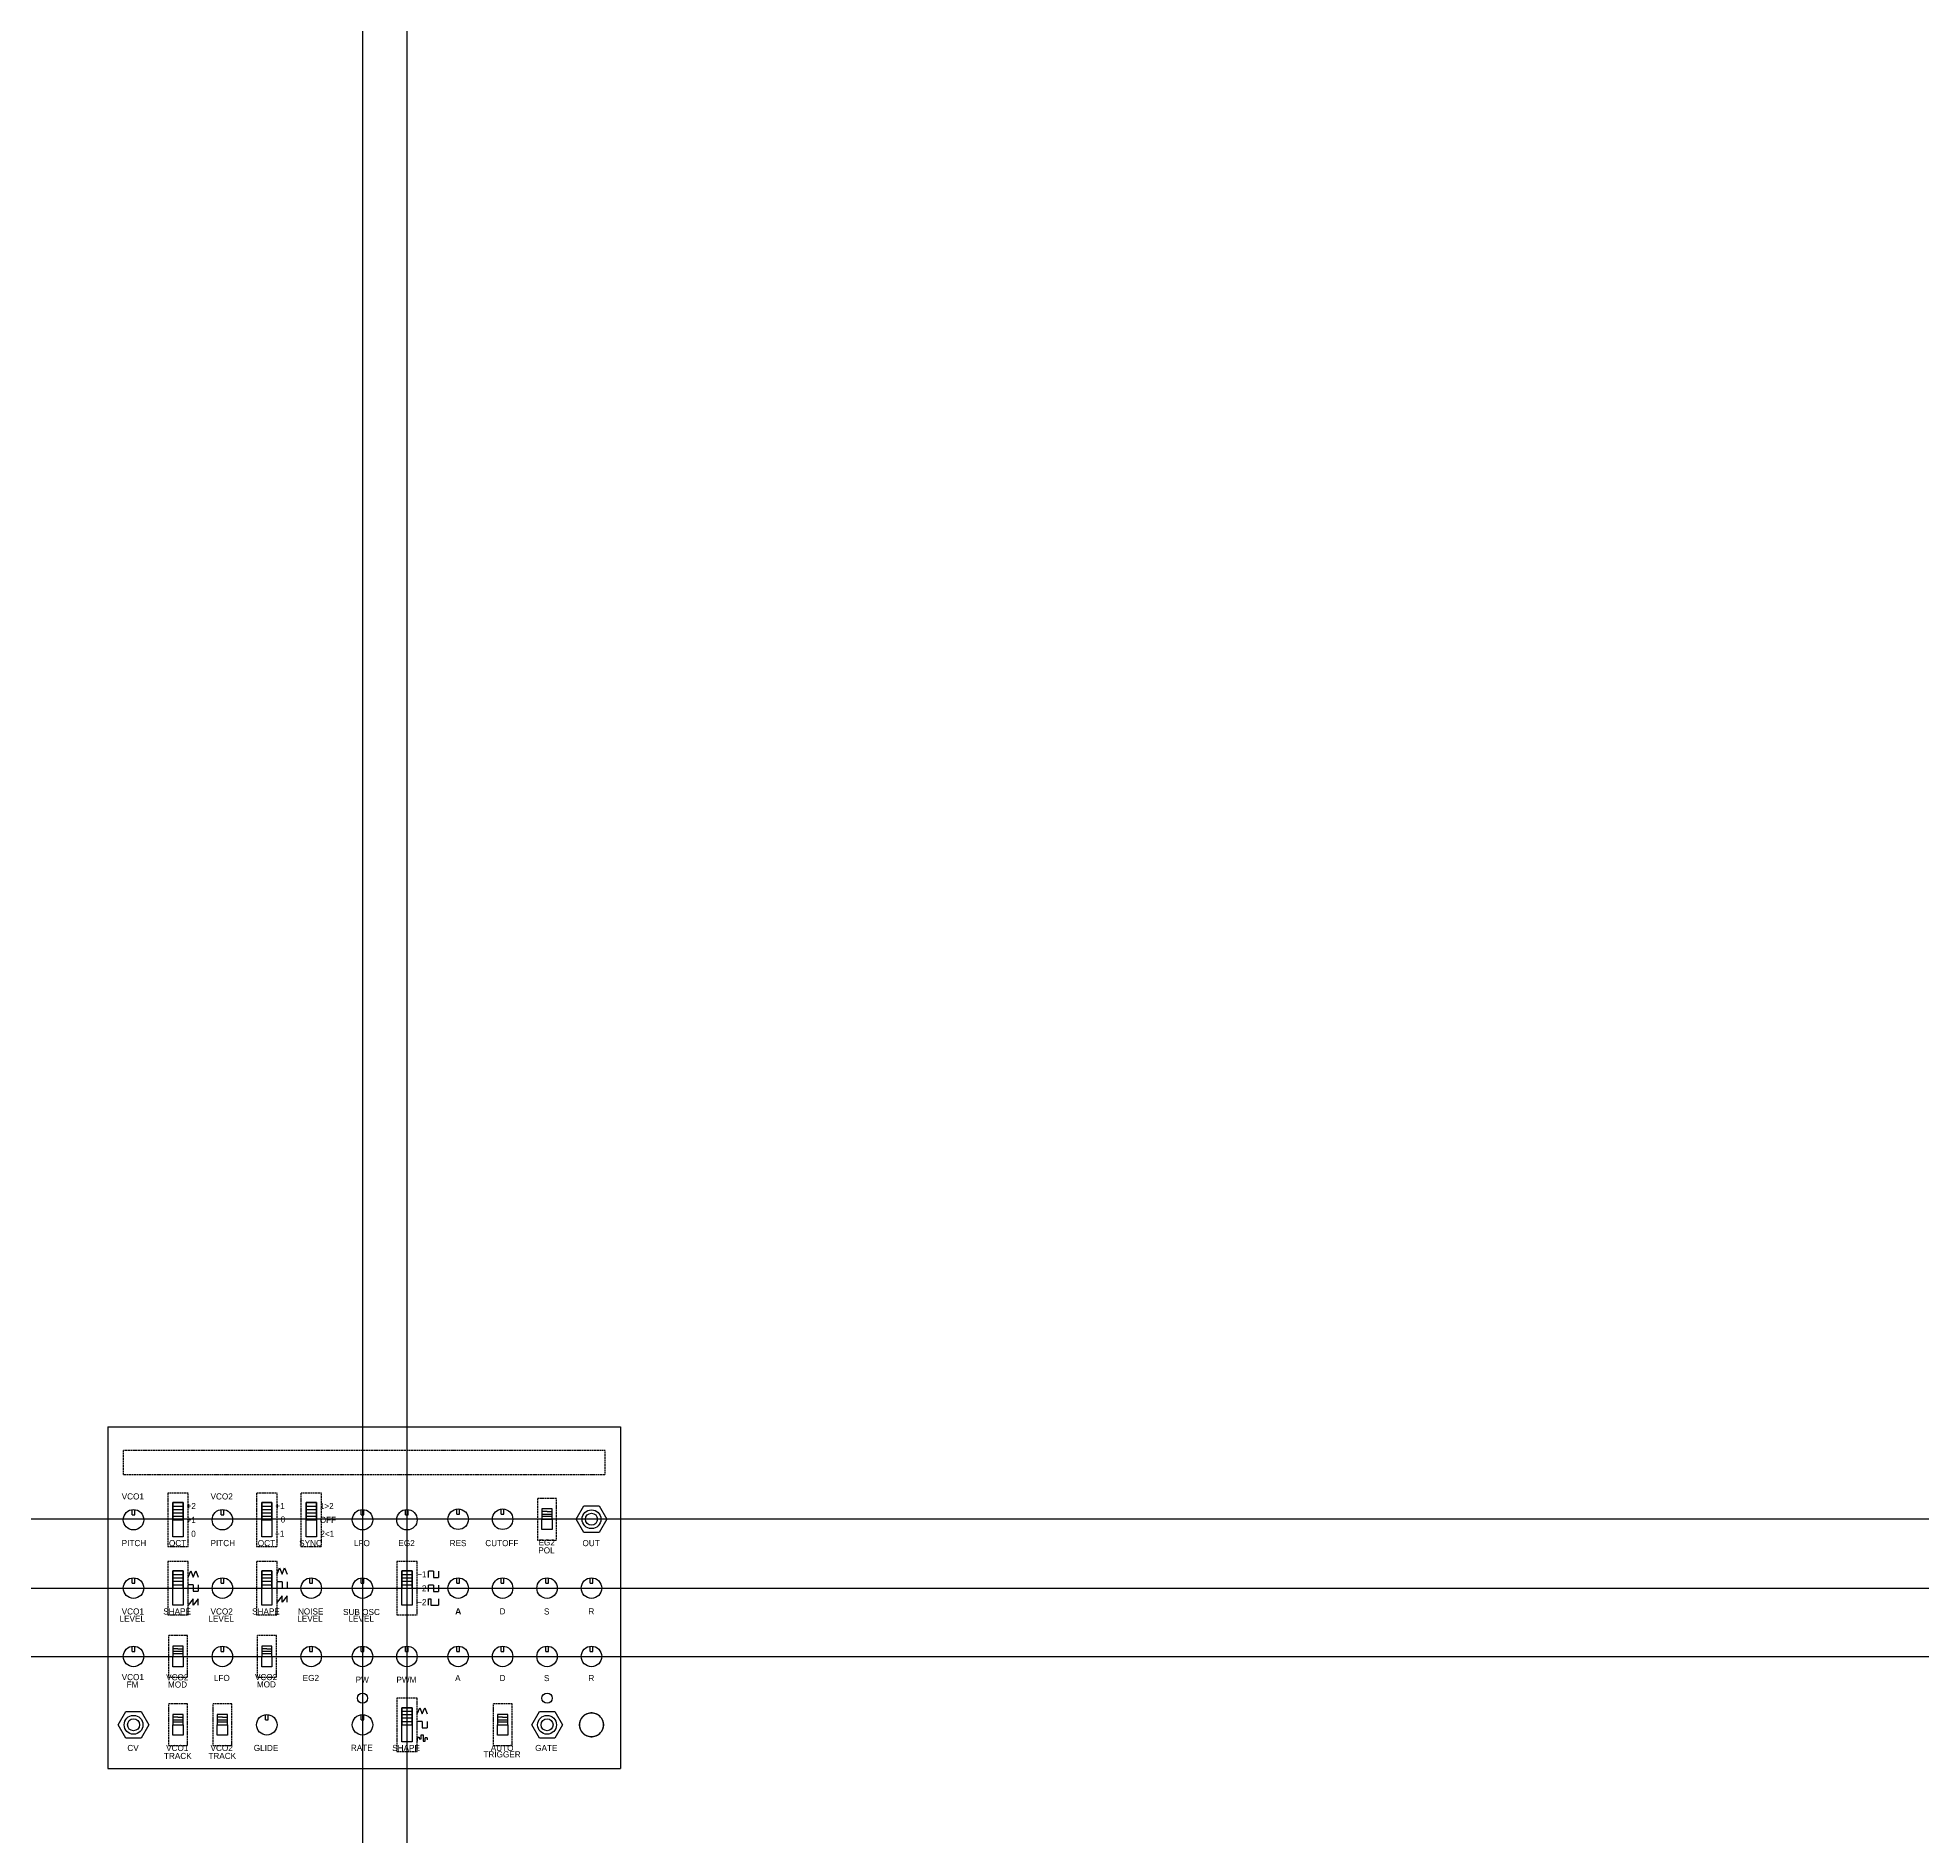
# Model space of a CAD drawing. Extents: x -972 to 1082, y -950 to 1033.
# Drawn here: x -21 to 531, y -20 to 506 of the extents above; entities that cross this region are included whole.
import ezdxf

# ---------------------------------------------------------------- set-up
doc = ezdxf.new("R2010")
doc.units = 0
doc.linetypes.add('DOT', pattern=[0.125, 0, -0.125])
doc.layers.add('CONSTRUCTION', color=7, linetype='CONTINUOUS')
doc.layers.add('LAYER1', color=7, linetype='CONTINUOUS')
doc.styles.add('TEXT537097', font='arialbd.ttf', dxfattribs={"height": 0.2})
doc.styles.add('TEXT537100', font='txt', dxfattribs={"height": 0.2})
doc.styles.add('TEXT537103', font='txt', dxfattribs={"height": 0.2})
doc.styles.add('TEXT537106', font='txt', dxfattribs={"height": 0.2})
doc.styles.add('TEXT537171', font='txt', dxfattribs={"height": 0.2})
doc.styles.add('TEXT537174', font='txt', dxfattribs={"height": 0.2})
doc.styles.add('TEXT537197', font='txt', dxfattribs={"height": 0.2})
doc.styles.add('TEXT537200', font='txt', dxfattribs={"height": 0.2})
doc.styles.add('TEXT537203', font='txt', dxfattribs={"height": 0.2})
doc.styles.add('TEXT537234', font='txt', dxfattribs={"height": 0.2})
doc.styles.add('TEXT537237', font='txt', dxfattribs={"height": 0.2})
doc.styles.add('TEXT537250', font='txt', dxfattribs={"height": 0.2})
doc.styles.add('TEXT537275', font='txt', dxfattribs={"height": 0.2})
doc.styles.add('TEXT537278', font='txt', dxfattribs={"height": 0.2})
doc.styles.add('TEXT537281', font='txt', dxfattribs={"height": 0.2})
doc.styles.add('TEXT537294', font='txt', dxfattribs={"height": 0.2})
doc.styles.add('TEXT537297', font='txt', dxfattribs={"height": 0.2})
doc.styles.add('TEXT537314', font='txt', dxfattribs={"height": 0.2})
doc.styles.add('TEXT537327', font='txt', dxfattribs={"height": 0.2})
doc.styles.add('TEXT537358', font='txt', dxfattribs={"height": 0.2})
doc.styles.add('TEXT537363', font='txt', dxfattribs={"height": 0.2})
doc.styles.add('TEXT537376', font='txt', dxfattribs={"height": 0.2})
doc.styles.add('TEXT537391', font='txt', dxfattribs={"height": 0.2})
doc.styles.add('TEXT537406', font='txt', dxfattribs={"height": 0.2})
doc.styles.add('TEXT537409', font='txt', dxfattribs={"height": 0.2})
doc.styles.add('TEXT537412', font='txt', dxfattribs={"height": 0.2})
doc.styles.add('TEXT537415', font='txt', dxfattribs={"height": 0.2})
doc.styles.add('TEXT537418', font='txt', dxfattribs={"height": 0.2})
doc.styles.add('TEXT537461', font='txt', dxfattribs={"height": 0.2})
doc.styles.add('TEXT537474', font='txt', dxfattribs={"height": 0.2})
doc.styles.add('TEXT537487', font='txt', dxfattribs={"height": 0.2})
doc.styles.add('TEXT537490', font='txt', dxfattribs={"height": 0.2})
doc.styles.add('TEXT537493', font='txt', dxfattribs={"height": 0.2})
doc.styles.add('TEXT537496', font='txt', dxfattribs={"height": 0.2})
doc.styles.add('TEXT537499', font='txt', dxfattribs={"height": 0.2})
doc.styles.add('TEXT537502', font='txt', dxfattribs={"height": 0.2})
doc.styles.add('TEXT537975', font='txt', dxfattribs={"height": 0.2})
doc.styles.add('TEXT537978', font='txt', dxfattribs={"height": 0.2})
doc.styles.add('TEXT537981', font='txt', dxfattribs={"height": 0.2})
doc.styles.add('TEXT537984', font='txt', dxfattribs={"height": 0.2})
doc.styles.add('TEXT537987', font='txt', dxfattribs={"height": 0.2})
doc.styles.add('TEXT537990', font='txt', dxfattribs={"height": 0.2})
doc.styles.add('TEXT537993', font='txt', dxfattribs={"height": 0.2})
doc.styles.add('TEXT537996', font='txt', dxfattribs={"height": 0.2})
doc.styles.add('TEXT537999', font='txt', dxfattribs={"height": 0.2})
doc.styles.add('TEXT538002', font='txt', dxfattribs={"height": 0.2})
doc.styles.add('TEXT538005', font='txt', dxfattribs={"height": 0.2})
doc.styles.add('TEXT538008', font='txt', dxfattribs={"height": 0.2})
doc.styles.add('TEXT538011', font='txt', dxfattribs={"height": 0.2})
doc.styles.add('TEXT538014', font='txt', dxfattribs={"height": 0.2})
doc.styles.add('TEXT538067', font='txt', dxfattribs={"height": 0.2})
doc.styles.add('TEXT538114', font='txt', dxfattribs={"height": 0.2})
doc.styles.add('TEXT538117', font='txt', dxfattribs={"height": 0.2})
doc.styles.add('TEXT538120', font='txt', dxfattribs={"height": 0.2})
doc.styles.add('TEXT538123', font='txt', dxfattribs={"height": 0.2})
doc.styles.add('TEXT538126', font='txt', dxfattribs={"height": 0.2})
doc.styles.add('TEXT538129', font='txt', dxfattribs={"height": 0.2})
doc.styles.add('TEXT538132', font='txt', dxfattribs={"height": 0.2})
doc.styles.add('TEXT538171', font='txt', dxfattribs={"height": 0.2})
doc.styles.add('TEXT538174', font='txt', dxfattribs={"height": 0.2})
doc.styles.add('TEXT538223', font='txt', dxfattribs={"height": 0.2})
doc.styles.add('TEXT538236', font='txt', dxfattribs={"height": 0.2})
doc.styles.add('TEXT538303', font='txt', dxfattribs={"height": 0.2})
doc.styles.add('TEXT538306', font='txt', dxfattribs={"height": 0.2})
doc.styles.add('TEXT538309', font='txt', dxfattribs={"height": 0.2})

msp = doc.modelspace()

# ---------------------------------------------------------------- linework, layer by layer
at = {"layer": 'CONSTRUCTION', "color": 6}
for p, q in [((74.5, 1032.71), (74.5, -950.08)), ((87.5, 1032.71), (87.5, -950.08)), ((1082.41, 72.95), (-895.34, 72.95)), ((-920.41, 52.8), (1054.41, 52.8)), ((-972.41, 32.8), (992.64, 32.8))]:
    msp.add_line(p, q, dxfattribs=at)
at = {"layer": 'LAYER1', "color": 18}
for p, q in [((0, 100), (0, 0)), ((0, 100), (150, 100)), ((150, 100), (150, 0)), ((22, 77.8), (19, 77.8)), ((19, 77.8), (19, 76.8)), ((19, 77.8), (22, 77.8)), ((19, 67.8), (19, 77.8)), ((22, 76.8), (22, 77.8)), ((22, 77.8), (22, 67.8)), ((48, 77.8), (45, 77.8)), ((45, 77.8), (45, 76.8)), ((45, 77.8), (48, 77.8)), ((45, 67.8), (45, 77.8)), ((48, 76.8), (48, 77.8)), ((48, 77.8), (48, 67.8)), ((61, 77.8), (58, 77.8)), ((58, 77.8), (58, 76.8)), ((58, 77.8), (61, 77.8)), ((58, 67.8), (58, 77.8)), ((61, 76.8), (61, 77.8)), ((61, 77.8), (61, 67.8)), ((7.1, 74.27), (7.1, 75.77)), ((7.1, 74.27), (7.9, 74.27)), ((7.9, 74.27), (7.9, 75.77)), ((19, 76.8), (22, 76.8)), ((19, 76.8), (19, 75.8)), ((19, 75.8), (22, 75.8)), ((19, 75.8), (19, 74.8)), ((19, 74.8), (22, 74.8)), ((19, 74.8), (19, 73.8)), ((19, 73.8), (22, 73.8)), ((19, 73.8), (19, 72.8)), ((19, 72.8), (22, 72.8)), ((22, 75.8), (22, 76.8)), ((22, 74.8), (22, 75.8)), ((22, 73.8), (22, 74.8)), ((22, 72.8), (22, 73.8)), ((33.1, 74.27), (33.1, 75.77)), ((33.1, 74.27), (33.9, 74.27)), ((33.9, 74.27), (33.9, 75.77)), ((45, 76.8), (48, 76.8)), ((45, 76.8), (45, 75.8)), ((45, 75.8), (48, 75.8)), ((45, 75.8), (45, 74.8)), ((45, 74.8), (48, 74.8)), ((45, 74.8), (45, 73.8)), ((45, 73.8), (48, 73.8)), ((45, 73.8), (45, 72.8)), ((45, 72.8), (48, 72.8)), ((48, 75.8), (48, 76.8)), ((48, 74.8), (48, 75.8)), ((48, 73.8), (48, 74.8)), ((48, 72.8), (48, 73.8)), ((58, 76.8), (61, 76.8)), ((58, 76.8), (58, 75.8)), ((58, 75.8), (61, 75.8)), ((58, 75.8), (58, 74.8)), ((58, 74.8), (61, 74.8)), ((58, 74.8), (58, 73.8)), ((58, 73.8), (61, 73.8)), ((58, 73.8), (58, 72.8)), ((58, 72.8), (61, 72.8)), ((61, 75.8), (61, 76.8)), ((61, 74.8), (61, 75.8)), ((61, 73.8), (61, 74.8)), ((61, 72.8), (61, 73.8)), ((74.1, 74.27), (74.1, 75.77)), ((74.1, 74.27), (74.9, 74.27)), ((74.9, 74.27), (74.9, 75.77)), ((87.1, 74.27), (87.1, 75.77)), ((87.1, 74.27), (87.9, 74.27)), ((87.9, 74.27), (87.9, 75.77)), ((102.1, 74.42), (102.1, 75.92)), ((102.1, 74.42), (102.9, 74.42)), ((102.9, 74.42), (102.9, 75.92)), ((115.1, 74.42), (115.1, 75.92)), ((115.1, 74.42), (115.9, 74.42)), ((115.9, 74.42), (115.9, 75.92)), ((130, 75.95), (127, 75.95)), ((127, 75.95), (127, 72.95)), ((128.5, 75.2), (127, 75.2)), ((127, 74.45), (130, 74.45)), ((130, 73.7), (127, 73.7)), ((127, 72.95), (130, 72.95)), ((127, 72.95), (130, 72.95)), ((127, 69.95), (127, 72.95)), ((128.5, 75.2), (130, 75.2)), ((130, 72.95), (130, 75.95)), ((130, 72.95), (130, 69.95)), ((137, 72.95), (139.25, 76.85)), ((139.25, 69.05), (137, 72.95)), ((139.25, 76.85), (143.75, 76.85)), ((143.75, 76.85), (146, 72.95)), ((146, 72.95), (143.75, 69.05)), ((22, 67.8), (19, 67.8)), ((48, 67.8), (45, 67.8)), ((61, 67.8), (58, 67.8)), ((130, 69.95), (127, 69.95)), ((143.75, 69.05), (139.25, 69.05)), ((7.1, 54.27), (7.1, 55.77)), ((7.9, 54.27), (7.9, 55.77)), ((22, 57.8), (19, 57.8)), ((19, 57.8), (19, 56.8)), ((19, 57.8), (22, 57.8)), ((19, 47.8), (19, 57.8)), ((19, 56.8), (22, 56.8)), ((19, 56.8), (19, 55.8)), ((19, 55.8), (22, 55.8)), ((19, 55.8), (19, 54.8)), ((22, 56.8), (22, 57.8)), ((22, 57.8), (22, 47.8)), ((22, 55.8), (22, 56.8)), ((22, 54.8), (22, 55.8)), ((23.5, 55.97), (24.24, 57.8)), ((24.24, 57.8), (24.97, 55.97)), ((24.97, 55.97), (25.71, 57.8)), ((25.71, 57.8), (26.45, 55.97)), ((33.1, 54.27), (33.1, 55.77)), ((33.9, 54.27), (33.9, 55.77)), ((48, 57.8), (45, 57.8)), ((45, 57.8), (45, 56.8)), ((45, 57.8), (48, 57.8)), ((45, 47.8), (45, 57.8)), ((45, 56.8), (48, 56.8)), ((45, 56.8), (45, 55.8)), ((45, 55.8), (48, 55.8)), ((45, 55.8), (45, 54.8)), ((48, 56.8), (48, 57.8)), ((48, 57.8), (48, 47.8)), ((48, 55.8), (48, 56.8)), ((48, 54.8), (48, 55.8)), ((49.5, 56.88), (50.24, 58.71)), ((50.24, 58.71), (50.97, 56.88)), ((50.97, 56.88), (51.71, 58.71)), ((51.71, 58.71), (52.45, 56.88)), ((59.1, 54.27), (59.1, 55.77)), ((59.9, 54.27), (59.9, 55.77)), ((74.1, 54.27), (74.1, 55.77)), ((74.9, 54.27), (74.9, 55.77)), ((89, 57.8), (86, 57.8)), ((86, 57.8), (86, 56.8)), ((86, 57.8), (89, 57.8)), ((86, 47.8), (86, 57.8)), ((86, 56.8), (89, 56.8)), ((86, 56.8), (86, 55.8)), ((86, 55.8), (89, 55.8)), ((86, 55.8), (86, 54.8)), ((89, 56.8), (89, 57.8)), ((89, 57.8), (89, 47.8)), ((89, 55.8), (89, 56.8)), ((89, 54.8), (89, 55.8)), ((102.1, 54.27), (102.1, 55.77)), ((102.9, 54.27), (102.9, 55.77)), ((115.1, 54.27), (115.1, 55.77)), ((115.9, 54.27), (115.9, 55.77)), ((128.1, 54.27), (128.1, 55.77)), ((128.9, 54.27), (128.9, 55.77)), ((141.1, 54.27), (141.1, 55.77)), ((141.9, 54.27), (141.9, 55.77)), ((7.1, 54.27), (7.9, 54.27)), ((19, 54.8), (22, 54.8)), ((19, 54.8), (19, 53.8)), ((19, 53.8), (22, 53.8)), ((19, 53.8), (19, 52.8)), ((19, 52.8), (22, 52.8)), ((22, 53.8), (22, 54.8)), ((22, 52.8), (22, 53.8)), ((33.1, 54.27), (33.9, 54.27)), ((45, 54.8), (48, 54.8)), ((45, 54.8), (45, 53.8)), ((45, 53.8), (48, 53.8)), ((45, 53.8), (45, 52.8)), ((45, 52.8), (48, 52.8)), ((48, 53.8), (48, 54.8)), ((48, 52.8), (48, 53.8)), ((59.1, 54.27), (59.9, 54.27)), ((74.1, 54.27), (74.9, 54.27)), ((86, 54.8), (89, 54.8)), ((86, 54.8), (86, 53.8)), ((86, 53.8), (89, 53.8)), ((86, 53.8), (86, 52.8)), ((86, 52.8), (89, 52.8)), ((89, 53.8), (89, 54.8)), ((89, 52.8), (89, 53.8)), ((102.1, 54.27), (102.9, 54.27)), ((115.1, 54.27), (115.9, 54.27)), ((128.1, 54.27), (128.9, 54.27)), ((141.1, 54.27), (141.9, 54.27)), ((22, 47.8), (19, 47.8)), ((48, 47.8), (45, 47.8)), ((89, 47.8), (86, 47.8)), ((93.82, 49.63), (94.49, 49.63)), ((7.1, 34.27), (7.1, 35.77)), ((7.1, 34.27), (7.9, 34.27)), ((7.9, 34.27), (7.9, 35.77)), ((22, 35.8), (19, 35.8)), ((19, 35.8), (19, 32.8)), ((20.5, 35.05), (19, 35.05)), ((19, 34.3), (22, 34.3)), ((22, 33.55), (19, 33.55)), ((20.5, 35.05), (22, 35.05)), ((22, 32.8), (22, 35.8)), ((33.1, 34.27), (33.1, 35.77)), ((33.1, 34.27), (33.9, 34.27)), ((33.9, 34.27), (33.9, 35.77)), ((48, 35.8), (45, 35.8)), ((45, 35.8), (45, 32.8)), ((46.5, 35.05), (45, 35.05)), ((45, 34.3), (48, 34.3)), ((48, 33.55), (45, 33.55)), ((46.5, 35.05), (48, 35.05)), ((48, 32.8), (48, 35.8)), ((59.1, 34.27), (59.1, 35.77)), ((59.1, 34.27), (59.9, 34.27)), ((59.9, 34.27), (59.9, 35.77)), ((74.1, 34.27), (74.1, 35.77)), ((74.1, 34.27), (74.9, 34.27)), ((74.9, 34.27), (74.9, 35.77)), ((87.1, 34.27), (87.1, 35.77)), ((87.1, 34.27), (87.9, 34.27)), ((87.9, 34.27), (87.9, 35.77)), ((102.1, 34.27), (102.1, 35.77)), ((102.1, 34.27), (102.9, 34.27)), ((102.9, 34.27), (102.9, 35.77)), ((115.1, 34.27), (115.1, 35.77)), ((115.1, 34.27), (115.9, 34.27)), ((115.9, 34.27), (115.9, 35.77)), ((128.1, 34.27), (128.1, 35.77)), ((128.1, 34.27), (128.9, 34.27)), ((128.9, 34.27), (128.9, 35.77)), ((141.1, 34.27), (141.1, 35.77)), ((141.1, 34.27), (141.9, 34.27)), ((141.9, 34.27), (141.9, 35.77)), ((19, 32.8), (22, 32.8)), ((19, 32.8), (22, 32.8)), ((19, 29.8), (19, 32.8)), ((22, 29.8), (19, 29.8)), ((22, 32.8), (22, 29.8)), ((45, 32.8), (48, 32.8)), ((45, 32.8), (48, 32.8)), ((45, 29.8), (45, 32.8)), ((48, 29.8), (45, 29.8)), ((48, 32.8), (48, 29.8)), ((3, 12.8), (5.25, 16.7)), ((5.25, 16.7), (9.75, 16.7)), ((9.75, 16.7), (12, 12.8)), ((89, 17.8), (86, 17.8)), ((86, 17.8), (86, 16.8)), ((86, 17.8), (89, 17.8)), ((86, 7.8), (86, 17.8)), ((86, 16.8), (89, 16.8)), ((86, 16.8), (86, 15.8)), ((89, 16.8), (89, 17.8)), ((89, 17.8), (89, 7.8)), ((89, 15.8), (89, 16.8)), ((90.5, 15.97), (91.24, 17.8)), ((91.24, 17.8), (91.97, 15.97)), ((91.97, 15.97), (92.71, 17.8)), ((92.71, 17.8), (93.45, 15.97)), ((124, 12.8), (126.25, 16.7)), ((126.25, 16.7), (130.75, 16.7)), ((130.75, 16.7), (133, 12.8)), ((5.25, 8.9), (3, 12.8)), ((12, 12.8), (9.75, 8.9)), ((22, 15.8), (19, 15.8)), ((19, 15.8), (19, 12.8)), ((20.5, 15.05), (19, 15.05)), ((19, 14.3), (22, 14.3)), ((22, 13.55), (19, 13.55)), ((19, 12.8), (22, 12.8)), ((19, 12.8), (22, 12.8)), ((19, 9.8), (19, 12.8)), ((20.5, 15.05), (22, 15.05)), ((22, 12.8), (22, 15.8)), ((22, 12.8), (22, 9.8)), ((35, 15.8), (32, 15.8)), ((32, 15.8), (32, 12.8)), ((33.5, 15.05), (32, 15.05)), ((32, 14.3), (35, 14.3)), ((35, 13.55), (32, 13.55)), ((32, 12.8), (35, 12.8)), ((32, 12.8), (35, 12.8)), ((32, 9.8), (32, 12.8)), ((33.5, 15.05), (35, 15.05)), ((35, 12.8), (35, 15.8)), ((35, 12.8), (35, 9.8)), ((46.1, 14.27), (46.1, 15.77)), ((46.1, 14.27), (46.9, 14.27)), ((46.9, 14.27), (46.9, 15.77)), ((74.1, 14.27), (74.1, 15.77)), ((74.1, 14.27), (74.9, 14.27)), ((74.9, 14.27), (74.9, 15.77)), ((86, 15.8), (89, 15.8)), ((86, 15.8), (86, 14.8)), ((86, 14.8), (89, 14.8)), ((86, 14.8), (86, 13.8)), ((86, 13.8), (89, 13.8)), ((86, 13.8), (86, 12.8)), ((86, 12.8), (89, 12.8)), ((89, 14.8), (89, 15.8)), ((89, 13.8), (89, 14.8)), ((89, 12.8), (89, 13.8)), ((117, 15.8), (114, 15.8)), ((114, 15.8), (114, 12.8)), ((115.5, 15.05), (114, 15.05)), ((114, 14.3), (117, 14.3)), ((117, 13.55), (114, 13.55)), ((114, 12.8), (117, 12.8)), ((114, 12.8), (117, 12.8)), ((114, 9.8), (114, 12.8)), ((115.5, 15.05), (117, 15.05)), ((117, 12.8), (117, 15.8)), ((117, 12.8), (117, 9.8)), ((126.25, 8.9), (124, 12.8)), ((133, 12.8), (130.75, 8.9)), ((9.75, 8.9), (5.25, 8.9)), ((22, 9.8), (19, 9.8)), ((35, 9.8), (32, 9.8)), ((89, 7.8), (86, 7.8)), ((90.5, 9.15), (91.09, 9.15)), ((90.5, 9.15), (90.5, 8.05)), ((91.09, 9.15), (91.09, 8.7)), ((91.09, 8.7), (91.67, 8.7)), ((91.67, 9.82), (92.26, 9.82)), ((91.67, 8.7), (91.67, 9.82)), ((92.26, 9.82), (92.26, 8.38)), ((92.26, 8.38), (92.26, 8)), ((92.26, 8), (92.84, 8)), ((93.43, 8.95), (92.84, 8.95)), ((92.84, 8), (92.84, 8.95)), ((93.43, 8.95), (93.43, 8.38)), ((117, 9.8), (114, 9.8)), ((130.75, 8.9), (126.25, 8.9)), ((0, 0), (150, 0))]:
    msp.add_line(p, q, dxfattribs=at)
at = {"layer": 'LAYER1', "color": 18, "linetype": 'DOT'}
for p, q in [((145.5, 93.08), (4.5, 93.08)), ((4.5, 93.08), (4.5, 86.08)), ((145.5, 86.08), (145.5, 93.08)), ((4.5, 86.08), (145.5, 86.08)), ((23.5, 80.6), (17.5, 80.6)), ((17.5, 80.6), (17.5, 65)), ((23.5, 65), (23.5, 80.6)), ((49.5, 80.6), (43.5, 80.6)), ((43.5, 80.6), (43.5, 65)), ((49.5, 65), (49.5, 80.6)), ((62.5, 80.6), (56.5, 80.6)), ((56.5, 80.6), (56.5, 65)), ((62.5, 65), (62.5, 80.6)), ((131.3, 79.05), (125.7, 79.05)), ((125.7, 79.05), (125.7, 66.85)), ((131.3, 66.85), (131.3, 79.05)), ((125.7, 66.85), (131.3, 66.85)), ((17.5, 65), (23.5, 65)), ((43.5, 65), (49.5, 65)), ((56.5, 65), (62.5, 65)), ((23.5, 60.6), (17.5, 60.6)), ((17.5, 60.6), (17.5, 45)), ((23.5, 45), (23.5, 60.6)), ((49.5, 60.6), (43.5, 60.6)), ((43.5, 60.6), (43.5, 45)), ((49.5, 45), (49.5, 60.6)), ((90.5, 60.6), (84.5, 60.6)), ((84.5, 60.6), (84.5, 45)), ((90.5, 45), (90.5, 60.6)), ((17.5, 45), (23.5, 45)), ((43.5, 45), (49.5, 45)), ((84.5, 45), (90.5, 45)), ((23.3, 38.9), (17.7, 38.9)), ((17.7, 38.9), (17.7, 26.7)), ((23.3, 26.7), (23.3, 38.9)), ((49.3, 38.9), (43.7, 38.9)), ((43.7, 38.9), (43.7, 26.7)), ((49.3, 26.7), (49.3, 38.9)), ((17.7, 26.7), (23.3, 26.7)), ((43.7, 26.7), (49.3, 26.7)), ((23.3, 18.9), (17.7, 18.9)), ((17.7, 18.9), (17.7, 6.7)), ((23.3, 6.7), (23.3, 18.9)), ((36.3, 18.9), (30.7, 18.9)), ((30.7, 18.9), (30.7, 6.7)), ((36.3, 6.7), (36.3, 18.9)), ((90.5, 20.6), (84.5, 20.6)), ((84.5, 20.6), (84.5, 5)), ((90.5, 5), (90.5, 20.6)), ((118.3, 18.9), (112.7, 18.9)), ((112.7, 18.9), (112.7, 6.7)), ((118.3, 6.7), (118.3, 18.9)), ((17.7, 6.7), (23.3, 6.7)), ((30.7, 6.7), (36.3, 6.7)), ((112.7, 6.7), (118.3, 6.7)), ((84.5, 5), (90.5, 5))]:
    msp.add_line(p, q, dxfattribs=at)
at = {"layer": 'LAYER1', "color": 250}
for p, q in [((95.28, 57.76), (93.82, 57.76)), ((93.82, 55.93), (93.82, 57.76)), ((95.28, 57.76), (95.28, 55.93)), ((95.28, 55.93), (96.75, 55.93)), ((96.75, 57.76), (96.75, 55.93)), ((24.96, 53.71), (23.5, 53.71)), ((23.5, 51.88), (23.5, 53.71)), ((24.96, 53.71), (24.96, 51.88)), ((24.96, 51.88), (26.43, 51.88)), ((26.43, 53.71), (26.43, 51.88)), ((50.96, 54.63), (49.5, 54.63)), ((49.5, 52.8), (49.5, 54.63)), ((50.97, 50.54), (49.5, 48.71)), ((50.96, 54.63), (50.96, 52.8)), ((50.96, 52.8), (52.43, 52.8)), ((50.97, 48.71), (50.97, 50.54)), ((52.45, 50.54), (50.97, 48.71)), ((52.43, 54.63), (52.43, 52.8)), ((52.45, 48.71), (52.45, 50.54)), ((95.28, 53.66), (93.82, 53.66)), ((93.82, 51.83), (93.82, 53.66)), ((95.28, 53.66), (95.28, 51.83)), ((95.28, 51.83), (96.75, 51.83)), ((96.75, 53.66), (96.75, 51.83)), ((24.97, 49.63), (23.5, 47.8)), ((24.97, 47.8), (24.97, 49.63)), ((26.45, 49.63), (24.97, 47.8)), ((26.45, 47.8), (26.45, 49.63)), ((93.82, 47.8), (93.82, 49.63)), ((94.49, 49.63), (94.49, 47.8)), ((94.49, 47.8), (96.75, 47.8)), ((96.75, 49.63), (96.75, 47.8)), ((91.96, 13.72), (90.5, 13.72)), ((90.5, 11.89), (90.5, 13.72)), ((91.96, 13.72), (91.96, 11.89)), ((91.96, 11.89), (93.43, 11.89)), ((93.43, 13.72), (93.43, 11.89))]:
    msp.add_line(p, q, dxfattribs=at)
at = {"layer": 'LAYER1', "color": 18}
msp.add_polyline3d([(145, 12.8, 0), (144.98, 13.21, 0), (144.91, 13.61, 0), (144.79, 14, 0), (144.63, 14.37, 0), (144.42, 14.72, 0), (144.18, 15.05, 0), (143.9, 15.35, 0), (143.59, 15.61, 0), (143.25, 15.83, 0), (142.89, 16.01, 0), (142.5, 16.15, 0), (142.11, 16.25, 0), (141.7, 16.29, 0), (141.3, 16.29, 0), (140.89, 16.25, 0), (140.5, 16.15, 0), (140.11, 16.01, 0), (139.75, 15.83, 0), (139.41, 15.61, 0), (139.1, 15.35, 0), (138.82, 15.05, 0), (138.58, 14.72, 0), (138.37, 14.37, 0), (138.21, 14, 0), (138.09, 13.61, 0), (138.02, 13.21, 0), (138, 12.8, 0), (138.02, 12.39, 0), (138.09, 11.99, 0), (138.21, 11.6, 0), (138.37, 11.23, 0), (138.58, 10.88, 0), (138.82, 10.55, 0), (139.1, 10.25, 0), (139.41, 9.99, 0), (139.75, 9.77, 0), (140.11, 9.59, 0), (140.5, 9.45, 0), (140.89, 9.35, 0), (141.3, 9.31, 0), (141.7, 9.31, 0), (142.11, 9.35, 0), (142.5, 9.45, 0), (142.89, 9.59, 0), (143.25, 9.77, 0), (143.59, 9.99, 0), (143.9, 10.25, 0), (144.18, 10.55, 0), (144.42, 10.88, 0), (144.63, 11.23, 0), (144.79, 11.6, 0), (144.91, 11.99, 0), (144.98, 12.39, 0), (145, 12.8, 0)], dxfattribs=at)
for centre, radius in [((7.5, 72.8), 3), ((7.5, 72.8), 3), ((33.5, 72.8), 3), ((33.5, 72.8), 3), ((74.5, 72.8), 3), ((87.5, 72.8), 3), ((102.5, 72.95), 3), ((115.5, 72.95), 3), ((141.5, 72.95), 2.75), ((141.5, 72.95), 1.75), ((7.5, 52.8), 3), ((33.5, 52.8), 3), ((59.5, 52.8), 3), ((74.5, 52.8), 3), ((102.5, 52.8), 3), ((115.5, 52.8), 3), ((128.5, 52.8), 3), ((141.5, 52.8), 3), ((7.5, 32.8), 3), ((33.5, 32.8), 3), ((59.5, 32.8), 3), ((74.5, 32.8), 3), ((87.5, 32.8), 3), ((102.5, 32.8), 3), ((115.5, 32.8), 3), ((128.5, 32.8), 3), ((141.5, 32.8), 3), ((74.5, 20.6), 1.5), ((128.5, 20.6), 1.5), ((7.5, 12.8), 2.75), ((7.5, 12.8), 1.75), ((46.5, 12.8), 3), ((74.5, 12.8), 3), ((128.5, 12.8), 2.75), ((128.5, 12.8), 1.75), ((141.5, 12.8), 3.5)]:
    msp.add_circle(centre, radius, dxfattribs=at)

# ---------------------------------------------------------------- texts
for s, style, p in [('VCO1', 'TEXT537278', (4.03, 78.73)), ('+2', 'TEXT537996', (23, 75.92)), ('VCO2', 'TEXT537391', (30.03, 78.73)), ('+1', 'TEXT538005', (49, 75.92)), ('1>2', 'TEXT538014', (62, 75.92)), ('+1', 'TEXT537993', (23, 71.86)), ('0', 'TEXT537999', (50.56, 71.98)), ('OFF', 'TEXT538011', (62, 71.86)), ('PITCH', 'TEXT537250', (4.03, 65.07)), ('OCT', 'TEXT537981', (17.86, 65.07)), ('0', 'TEXT537984', (24.38, 67.8)), ('PITCH', 'TEXT537376', (30.03, 65.07)), ('OCT', 'TEXT537975', (43.86, 65.07)), ('−1', 'TEXT538002', (48.92, 67.8)), ('SYNC', 'TEXT537990', (55.96, 65.07)), ('2<1', 'TEXT538008', (62.16, 67.8)), ('LFO', 'TEXT537314', (72, 65.07)), ('EG2', 'TEXT537327', (85, 65.07)), ('RES', 'TEXT537281', (100, 65.07)), ('CUTOFF', 'TEXT537297', (110.43, 65.07)), ('EG2', 'TEXT538171', (126, 65.28)), ('OUT', 'TEXT537358', (138.86, 65.07)), ('POL', 'TEXT538174', (125.93, 62.94)), ('−1', 'TEXT538303', (90.5, 55.93)), ('−2', 'TEXT538306', (90.5, 51.83)), ('LEVEL', 'TEXT537200', (3.4, 42.94)), ('VCO1', 'TEXT537174', (4.03, 45.07)), ('SHAPE', 'TEXT537987', (16.19, 45.07)), ('LEVEL', 'TEXT537487', (29.4, 42.94)), ('VCO2', 'TEXT537406', (30.03, 45.07)), ('SHAPE', 'TEXT537978', (42.19, 45.07)), ('LEVEL', 'TEXT537490', (55.4, 42.94)), ('NOISE', 'TEXT537203', (55.61, 45.07)), ('SUB OSC', 'TEXT538223', (68.81, 44.91)), ('LEVEL', 'TEXT538236', (70.4, 42.94)), ('−2', 'TEXT538309', (90.5, 47.8)), ('A', 'TEXT537097', (101.6, 45.1)), ('D', 'TEXT537100', (114.6, 45.1)), ('S', 'TEXT537103', (127.6, 45.07)), ('R', 'TEXT537106', (140.6, 45.1)), ('VCO1', 'TEXT538126', (4.03, 25.86)), ('VCO2', 'TEXT538114', (17.03, 25.81)), ('VCO2', 'TEXT538120', (43.03, 25.86)), ('FM', 'TEXT537197', (5.49, 23.68)), ('MOD', 'TEXT538117', (17.58, 23.68)), ('LFO', 'TEXT537461', (31, 25.61)), ('MOD', 'TEXT538123', (43.58, 23.73)), ('EG2', 'TEXT537474', (57, 25.61)), ('PW', 'TEXT537171', (72.49, 25.1)), ('PWM', 'TEXT537275', (84.44, 25.1)), ('A', 'TEXT537409', (101.6, 25.58)), ('D', 'TEXT537412', (114.6, 25.58)), ('S', 'TEXT537415', (127.6, 25.58)), ('R', 'TEXT537418', (140.6, 25.58)), ('CV', 'TEXT537294', (5.69, 5.13)), ('VCO1', 'TEXT537499', (17.03, 5.13)), ('VCO2', 'TEXT538129', (30.03, 5.13)), ('GLIDE', 'TEXT537363', (42.68, 5.13)), ('RATE', 'TEXT537237', (71.1, 5.16)), ('SHAPE', 'TEXT538067', (83.19, 5.13)), ('AUTO', 'TEXT537493', (112.03, 5.13)), ('GATE', 'TEXT537234', (125.03, 5.13)), ('TRACK', 'TEXT537502', (16.4, 2.79)), ('TRACK', 'TEXT538132', (29.4, 2.79)), ('TRIGGER', 'TEXT537496', (109.88, 3.25))]:
    msp.add_text(s, height=1.79, dxfattribs=dict(at, style=style)).set_placement(p)

doc.saveas('drawing.dxf')
